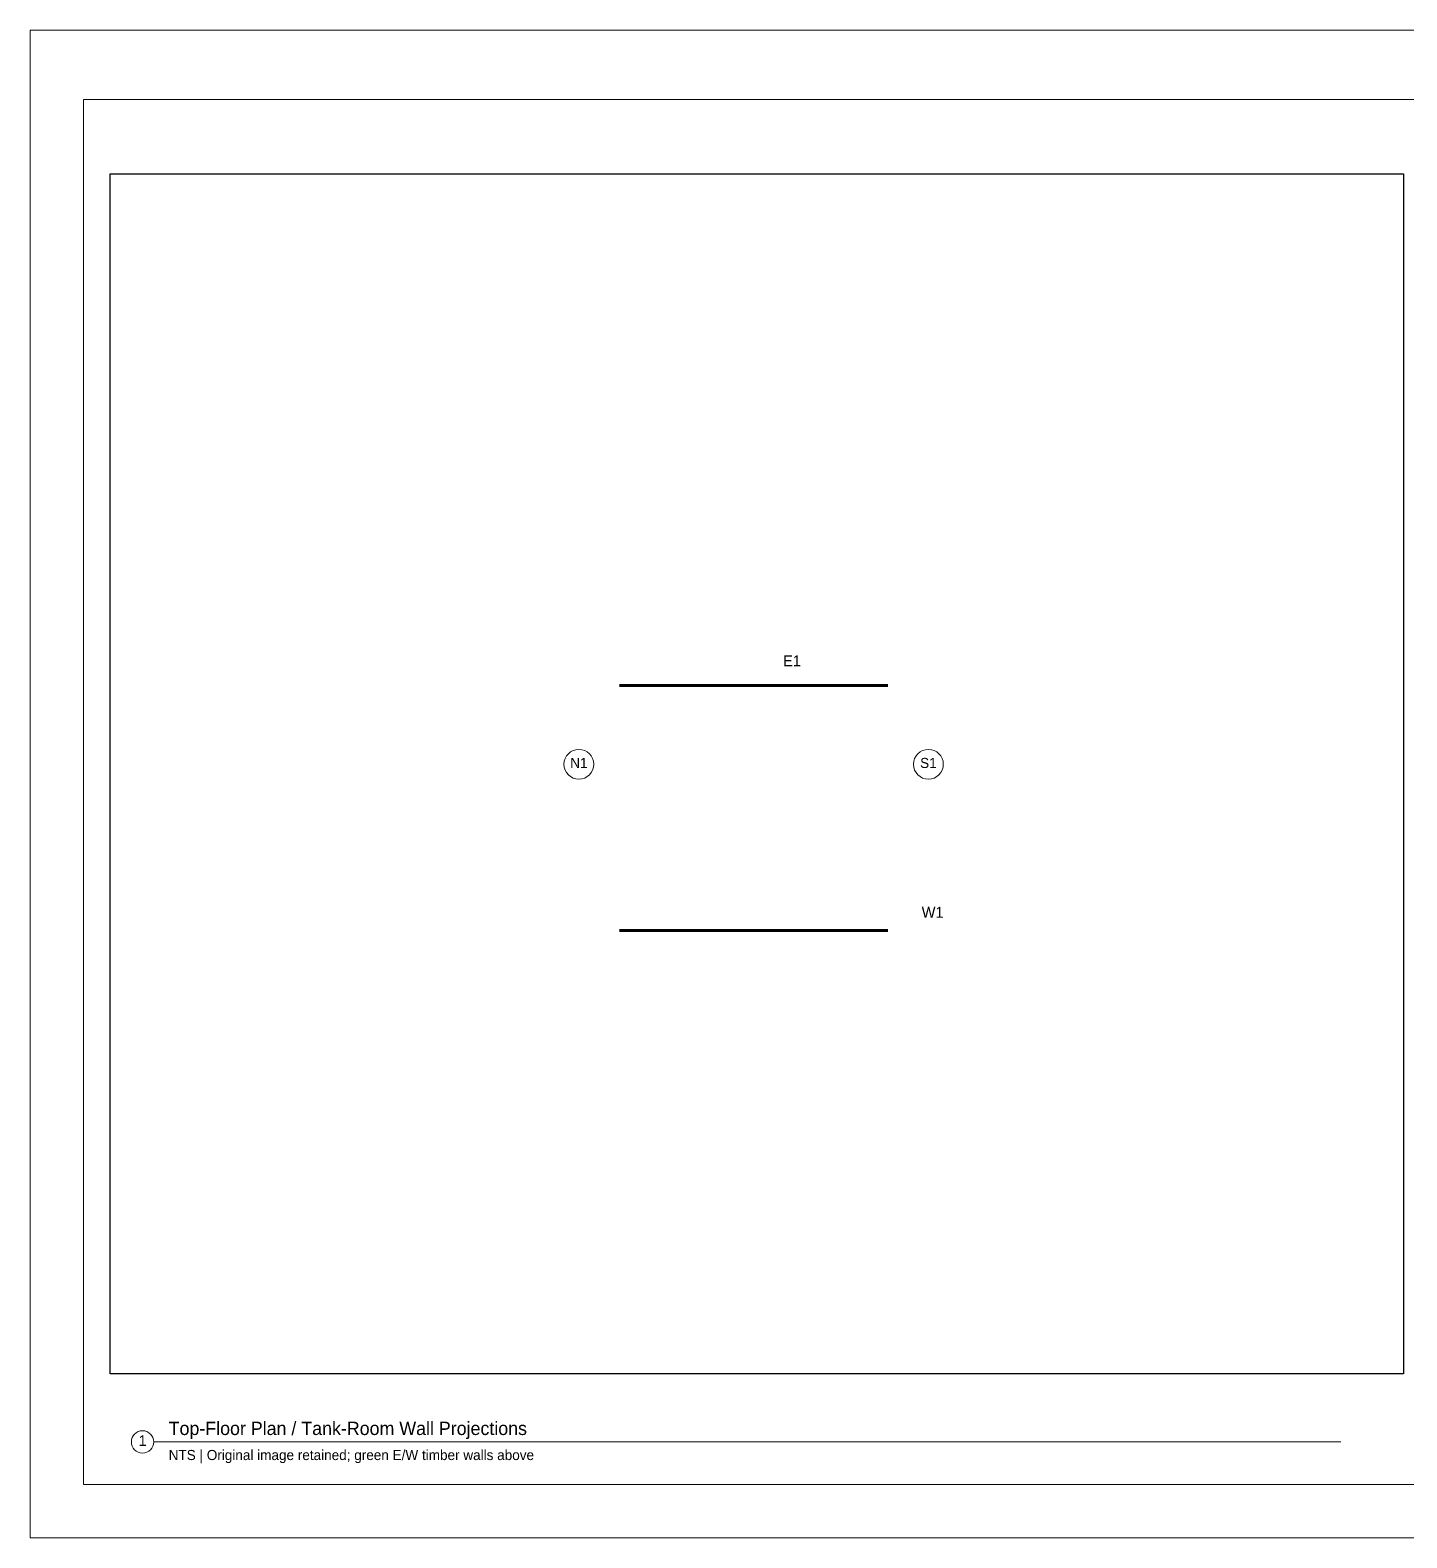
# Paper-space layout '04 Roof Support Layout' of a CAD drawing. Header units: millimetres. Extents: x 5 to 415, y 7 to 290.
# Drawn here: x 5 to 263.4, y 7 to 290 of the extents above; entities that cross this region are included whole.
import ezdxf
from ezdxf.enums import TextEntityAlignment as Align

# ---------------------------------------------------------------- set-up
doc = ezdxf.new("R2010")
doc.units = ezdxf.units.MM
for name, color, linetype in [('PROJECTIONS', 7, 'Continuous'), ('SHEET', 7, 'Continuous'), ('TEXT', 7, 'Continuous'), ('TIMBER_PROJECTIONS', 7, 'Continuous')]:
    doc.layers.add(name, color=color, linetype=linetype)
picture_1 = doc.add_image_def('image1.png', size_in_pixel=(607, 563))

# ---------------------------------------------------------------- blocks, each defined once
blk = doc.blocks.new('SHEET_04')
at = {"layer": 'PROJECTIONS', "lineweight": 18}
for centre in [(108, 152.2), (173.6, 152.2)]:
    blk.add_circle(centre, 2.8, dxfattribs=at)
at = {"layer": 'SHEET', "lineweight": 18}
for p, q in [((5, 290), (415, 290)), ((5, 7), (5, 290)), ((15, 277), (331, 277)), ((15, 17), (15, 277)), ((28.3, 25), (251, 25)), ((331, 17), (15, 17)), ((415, 7), (5, 7))]:
    blk.add_line(p, q, dxfattribs=at)
blk.add_circle((26.1, 25), 2.1, dxfattribs=at)
at = {"layer": 'TIMBER_PROJECTIONS', "lineweight": 60}
for p, q in [((115.6, 167), (166, 167)), ((115.6, 121), (166, 121))]:
    blk.add_line(p, q, dxfattribs=at)
at = {"layer": 'TEXT'}
for s, height, p in [('E1', 2.05, (148, 170.6)), ('N1', 1.9, (108, 151.5)), ('S1', 1.9, (173.6, 151.5)), ('W1', 2.05, (174.4, 123.4)), ('1', 2, (26.1, 24.25))]:
    blk.add_text(s, height=height, dxfattribs=at).set_placement(p, align=Align.CENTER)
for s, height, p in [('Top-Floor Plan / Tank-Room Wall Projections', 2.5, (31, 26.3)), ('NTS | Original image retained; green E/W timber walls above', 1.9, (31, 21.6))]:
    blk.add_text(s, height=height, dxfattribs=at).set_placement(p)
image = blk.add_image(picture_1, insert=(20, 37.8), size_in_units=(242.8, 225.2))

psp = doc.layouts.new('04 Roof Support Layout')

# ---------------------------------------------------------------- block references
psp.add_blockref('SHEET_04', (0, 0))

doc.saveas('drawing.dxf')
